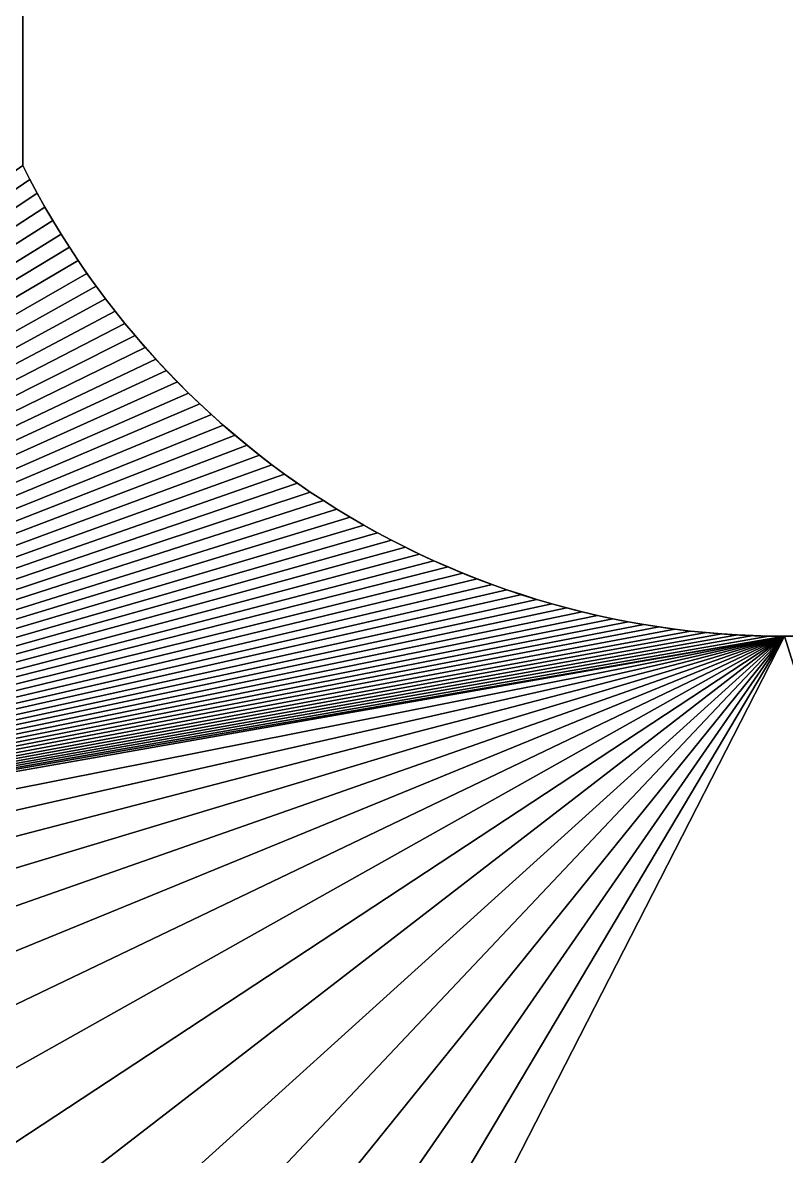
# Model space of a CAD drawing. Header units: millimetres. Extents: x 2854 to 3045, y 1707 to 1839.
# Drawn here: x 2936.753 to 2938.757, y 1816.622 to 1819.599 of the extents above; entities that cross this region are included whole.
import ezdxf

# ---------------------------------------------------------------- set-up
doc = ezdxf.new("R2010")
doc.units = ezdxf.units.MM

# ---------------------------------------------------------------- blocks, each defined once
blk = doc.blocks.new('Mastil_3_AUX')
for p, q in [((2.2361, 19.5), (2.2361, 19.5, 10)), ((2.2357, 19.4587), (2.2357, 19.4587, 10)), ((2.2345, 19.4175), (2.2345, 19.4175, 10)), ((2.2326, 19.3763), (2.2326, 19.3763, 10)), ((2.23, 19.3351), (2.23, 19.3351, 10)), ((2.2266, 19.294), (2.2266, 19.294, 10)), ((2.2224, 19.2529), (2.2224, 19.2529, 10)), ((2.2174, 19.212), (2.2174, 19.212, 10)), ((2.2117, 19.1711), (2.2117, 19.1711, 10)), ((2.2053, 19.1304), (2.2053, 19.1304, 10)), ((2.1981, 19.0897), (2.1981, 19.0897, 10)), ((2.1902, 19.0492), (2.1902, 19.0492, 10)), ((2.1815, 19.0089), (2.1815, 19.0089, 10)), ((2.172, 18.9687), (2.172, 18.9687, 10)), ((2.1619, 18.9287), (2.1619, 18.9287, 10)), ((2.151, 18.889), (2.151, 18.889, 10)), ((2.1393, 18.8494), (2.1393, 18.8494, 10)), ((2.1269, 18.81), (2.1269, 18.81, 10)), ((2.1139, 18.7709), (2.1139, 18.7709, 10)), ((2.1, 18.732), (2.1, 18.732, 10)), ((2.0855, 18.6934), (2.0855, 18.6934, 10)), ((2.0703, 18.655), (2.0703, 18.655, 10)), ((2.0543, 18.617), (2.0543, 18.617, 10)), ((2.0377, 18.5792), (2.0377, 18.5792, 10)), ((2.0204, 18.5418), (2.0204, 18.5418, 10)), ((2.0023, 18.5047), (2.0023, 18.5047, 10)), ((1.9836, 18.4679), (1.9836, 18.4679, 10)), ((1.9642, 18.4315), (1.9642, 18.4315, 10)), ((1.9442, 18.3954), (1.9442, 18.3954, 10)), ((1.9235, 18.3597), (1.9235, 18.3597, 10)), ((1.9021, 18.3244), (1.9021, 18.3244, 10)), ((1.8801, 18.2895), (1.8801, 18.2895, 10)), ((1.8574, 18.255), (1.8574, 18.255, 10)), ((1.8342, 18.221), (1.8342, 18.221, 10)), ((1.8102, 18.1874), (1.8102, 18.1874, 10)), ((1.7857, 18.1542), (1.7857, 18.1542, 10)), ((1.7606, 18.1215), (1.7606, 18.1215, 10)), ((1.7348, 18.0892), (1.7348, 18.0892, 10)), ((1.7085, 18.0574), (1.7085, 18.0574, 10)), ((1.6816, 18.0262), (1.6816, 18.0262, 10)), ((1.6541, 17.9954), (1.6541, 17.9954, 10)), ((1.6261, 17.9651), (1.6261, 17.9651, 10)), ((1.5975, 17.9354), (1.5975, 17.9354, 10)), ((1.5683, 17.9062), (1.5683, 17.9062, 10)), ((1.5387, 17.8775), (1.5387, 17.8775, 10)), ((1.5085, 17.8494), (1.5085, 17.8494, 10)), ((1.4778, 17.8218), (1.4778, 17.8218, 10)), ((1.4465, 17.7949), (1.4465, 17.7949, 10)), ((1.3826, 17.7426), (1.3826, 17.7426, 10)), ((1.4148, 17.7685), (1.4148, 17.7685, 10)), ((1.35, 17.7174), (1.35, 17.7174, 10)), ((1.3169, 17.6928), (1.3169, 17.6928, 10)), ((1.2833, 17.6688), (1.2833, 17.6688, 10)), ((1.2149, 17.6227), (1.2149, 17.6227, 10)), ((1.2493, 17.6455), (1.2493, 17.6455, 10)), ((1.18, 17.6006), (1.18, 17.6006, 10)), ((1.1448, 17.5792), (1.1448, 17.5792, 10)), ((1.0731, 17.5383), (1.0731, 17.5383, 10)), ((1.1091, 17.5584), (1.1091, 17.5584, 10)), ((1.0367, 17.5188), (1.0367, 17.5188, 10))]:
    blk.add_line(p, q)
at = {"color": 250, "true_color": 0x1e1e1e}
for p, q in [((-3, 17.5), (1, 17.5)), ((-3, 17.5, 10), (1, 17.5, 10)), ((1, 17.5), (1, 17.5, 10))]:
    blk.add_line(p, q, dxfattribs=at)
for centre, radius, start, end in [((0, 19.5), 2.2361, 296.5651, 63.4349), ((0, 19.5, 10), 2.2361, 296.5651, 63.4349), ((8, 13.5), 5, 93, 168.461), ((8, 13.5, 10), 5, 93, 168.461)]:
    blk.add_arc(centre, radius, start, end, dxfattribs=at)
mesh = blk.add_polyface(dxfattribs=at)
corners = [(15, 23.5), (1, 21.5), (1, 23.5), (1.0367, 21.4812), (1.0731, 21.4617), (1.1091, 21.4416), (1.1448, 21.4208), (1.18, 21.3994), (1.2149, 21.3773), (1.2493, 21.3545), (1.2833, 21.3312), (1.3169, 21.3072), (1.35, 21.2826), (1.3826, 21.2574), (1.4148, 21.2315), (1.4465, 21.2051), (1.4778, 21.1782), (1.5085, 21.1506), (1.5387, 21.1225), (1.5683, 21.0938), (1.5975, 21.0646), (1.6261, 21.0349), (1.6541, 21.0046), (1.6816, 20.9738), (1.7085, 20.9426), (1.7348, 20.9108), (1.7606, 20.8785), (1.7857, 20.8458), (1.8102, 20.8126), (1.8342, 20.779), (1.8574, 20.745), (1.8801, 20.7105), (1.9021, 20.6756), (1.9235, 20.6403), (1.9442, 20.6046), (2.2361, 19.5), (5.5, 17.8301), (5.2768, 17.6934), (5.0611, 17.5451), (4.8534, 17.3857), (4.6543, 17.2157)]
mesh.append_faces([[corners[k] for k in face] for face in [(0, 1, 2)]], dxfattribs={"vtx0": -1, "color": 250})
mesh.append_faces([[corners[k] for k in face] for face in [(1, 0, 3), (3, 0, 4), (4, 0, 5), (5, 0, 6), (6, 0, 7), (7, 0, 8), (8, 0, 9), (9, 0, 10), (10, 0, 11), (11, 0, 12), (12, 0, 13), (13, 0, 14), (14, 0, 15), (15, 0, 16), (16, 0, 17), (17, 0, 18), (18, 0, 19), (19, 0, 20), (20, 0, 21), (21, 0, 22), (22, 0, 23), (23, 0, 24), (24, 0, 25), (25, 0, 26), (26, 0, 27), (27, 0, 28), (28, 0, 29), (29, 0, 30), (30, 0, 31), (31, 0, 32), (32, 0, 33), (33, 0, 34)]], dxfattribs={"vtx0": -1, "vtx1": -1, "color": 250})
mesh.append_faces([[corners[k] for k in face] for face in [(35, 36, 37), (35, 37, 38), (35, 38, 39), (35, 39, 40)]], dxfattribs={"vtx0": -1, "vtx2": -1, "color": 250})
mesh = blk.add_polyface(dxfattribs=at)
corners = [(1, 21.5, 10), (15, 23.5, 10), (1, 23.5, 10), (1.0367, 21.4812, 10), (1.0731, 21.4617, 10), (1.1091, 21.4416, 10), (1.1448, 21.4208, 10), (1.18, 21.3994, 10), (1.2149, 21.3773, 10), (1.2493, 21.3545, 10), (1.2833, 21.3312, 10), (1.3169, 21.3072, 10), (1.35, 21.2826, 10), (1.3826, 21.2574, 10), (1.4148, 21.2315, 10), (1.4465, 21.2051, 10), (1.4778, 21.1782, 10), (1.5085, 21.1506, 10), (1.5387, 21.1225, 10), (1.5683, 21.0938, 10), (1.5975, 21.0646, 10), (1.6261, 21.0349, 10), (1.6541, 21.0046, 10), (1.6816, 20.9738, 10), (1.7085, 20.9426, 10), (1.7348, 20.9108, 10), (1.7606, 20.8785, 10), (1.7857, 20.8458, 10), (1.8102, 20.8126, 10), (1.8342, 20.779, 10), (1.8574, 20.745, 10), (1.8801, 20.7105, 10), (1.9021, 20.6756, 10), (1.9235, 20.6403, 10), (1.9442, 20.6046, 10), (5.5, 17.8301, 10), (2.2361, 19.5, 10), (5.2768, 17.6934, 10), (5.0611, 17.5451, 10), (4.8534, 17.3857, 10), (4.6543, 17.2157, 10)]
mesh.append_faces([[corners[k] for k in face] for face in [(0, 1, 2)]], dxfattribs={"vtx0": -1, "color": 250})
mesh.append_faces([[corners[k] for k in face] for face in [(35, 36, 37), (37, 36, 38), (38, 36, 39), (39, 36, 40)]], dxfattribs={"vtx0": -1, "vtx1": -1, "color": 250})
mesh.append_faces([[corners[k] for k in face] for face in [(1, 0, 3), (1, 3, 4), (1, 4, 5), (1, 5, 6), (1, 6, 7), (1, 7, 8), (1, 8, 9), (1, 9, 10), (1, 10, 11), (1, 11, 12), (1, 12, 13), (1, 13, 14), (1, 14, 15), (1, 15, 16), (1, 16, 17), (1, 17, 18), (1, 18, 19), (1, 19, 20), (1, 20, 21), (1, 21, 22), (1, 22, 23), (1, 23, 24), (1, 24, 25), (1, 25, 26), (1, 26, 27), (1, 27, 28), (1, 28, 29), (1, 29, 30), (1, 30, 31), (1, 31, 32), (1, 32, 33), (1, 33, 34)]], dxfattribs={"vtx0": -1, "vtx2": -1, "color": 250})
mesh = blk.add_polyface(dxfattribs=at)
corners = [(1.9442, 20.6046), (15, 23.5), (1.9642, 20.5685), (1.9836, 20.5321), (2.0023, 20.4953), (2.0204, 20.4582), (2.0377, 20.4208), (2.0543, 20.383), (2.0703, 20.345), (2.0855, 20.3066), (2.1, 20.268), (2.1139, 20.2291), (2.1269, 20.19), (2.1393, 20.1506), (2.151, 20.111), (2.1619, 20.0713), (2.172, 20.0313), (2.1815, 19.9911), (2.1902, 19.9508), (2.1981, 19.9103), (2.2053, 19.8696), (2.2117, 19.8289), (2.2174, 19.788), (2.2224, 19.7471), (2.2266, 19.706), (2.23, 19.6649), (2.2326, 19.6237), (2.2345, 19.5825), (2.2357, 19.5413), (2.2361, 19.5), (5.5, 17.8301), (5.73, 17.955), (5.9663, 18.0677), (6.2082, 18.1679), (6.4549, 18.2553), (6.7059, 18.3296), (6.9604, 18.3907), (7.2178, 18.4384), (7.4774, 18.4726), (7.7383, 18.4931)]
mesh.append_faces([[corners[k] for k in face] for face in [(0, 1, 2), (2, 1, 3), (3, 1, 4), (4, 1, 5), (5, 1, 6), (6, 1, 7), (7, 1, 8), (8, 1, 9), (9, 1, 10), (10, 1, 11), (11, 1, 12), (12, 1, 13), (13, 1, 14), (14, 1, 15), (15, 1, 16), (16, 1, 17), (17, 1, 18), (18, 1, 19), (19, 1, 20), (20, 1, 21), (21, 1, 22), (22, 1, 23), (23, 1, 24), (24, 1, 25), (25, 1, 26), (26, 1, 27), (27, 1, 28), (28, 1, 29), (30, 1, 31), (31, 1, 32), (32, 1, 33), (33, 1, 34), (34, 1, 35), (35, 1, 36), (36, 1, 37), (37, 1, 38), (38, 1, 39)]], dxfattribs={"vtx0": -1, "vtx1": -1, "color": 250})
mesh.append_faces([[corners[k] for k in face] for face in [(29, 1, 30)]], dxfattribs={"vtx0": -1, "vtx1": -1, "vtx2": -1, "color": 250})
mesh = blk.add_polyface(dxfattribs=at)
corners = [(15, 23.5, 10), (1.9442, 20.6046, 10), (1.9642, 20.5685, 10), (1.9836, 20.5321, 10), (2.0023, 20.4953, 10), (2.0204, 20.4582, 10), (2.0377, 20.4208, 10), (2.0543, 20.383, 10), (2.0703, 20.345, 10), (2.0855, 20.3066, 10), (2.1, 20.268, 10), (2.1139, 20.2291, 10), (2.1269, 20.19, 10), (2.1393, 20.1506, 10), (2.151, 20.111, 10), (2.1619, 20.0713, 10), (2.172, 20.0313, 10), (2.1815, 19.9911, 10), (2.1902, 19.9508, 10), (2.1981, 19.9103, 10), (2.2053, 19.8696, 10), (2.2117, 19.8289, 10), (2.2174, 19.788, 10), (2.2224, 19.7471, 10), (2.2266, 19.706, 10), (2.23, 19.6649, 10), (2.2326, 19.6237, 10), (2.2345, 19.5825, 10), (2.2357, 19.5413, 10), (2.2361, 19.5, 10), (5.5, 17.8301, 10), (5.73, 17.955, 10), (5.9663, 18.0677, 10), (6.2082, 18.1679, 10), (6.4549, 18.2553, 10), (6.7059, 18.3296, 10), (6.9604, 18.3907, 10), (7.2178, 18.4384, 10), (7.4774, 18.4726, 10), (7.7383, 18.4931, 10)]
mesh.append_faces([[corners[k] for k in face] for face in [(0, 29, 30)]], dxfattribs={"vtx0": -1, "vtx1": -1, "vtx2": -1, "color": 250})
mesh.append_faces([[corners[k] for k in face] for face in [(0, 1, 2), (0, 2, 3), (0, 3, 4), (0, 4, 5), (0, 5, 6), (0, 6, 7), (0, 7, 8), (0, 8, 9), (0, 9, 10), (0, 10, 11), (0, 11, 12), (0, 12, 13), (0, 13, 14), (0, 14, 15), (0, 15, 16), (0, 16, 17), (0, 17, 18), (0, 18, 19), (0, 19, 20), (0, 20, 21), (0, 21, 22), (0, 22, 23), (0, 23, 24), (0, 24, 25), (0, 25, 26), (0, 26, 27), (0, 27, 28), (0, 28, 29), (0, 30, 31), (0, 31, 32), (0, 32, 33), (0, 33, 34), (0, 34, 35), (0, 35, 36), (0, 36, 37), (0, 37, 38), (0, 38, 39)]], dxfattribs={"vtx0": -1, "vtx2": -1, "color": 250})
mesh = blk.add_polyface(dxfattribs=at)
corners = [(2.2361, 19.5, 10), (2.2357, 19.5413), (2.2361, 19.5), (2.2357, 19.5413, 10)]
mesh.append_faces([[corners[k] for k in face] for face in [(0, 1, 2), (1, 0, 3)]], dxfattribs={"vtx0": -1, "color": 250})
mesh = blk.add_polyface(dxfattribs=at)
corners = [(3.1019, 14.5), (2.0023, 18.5047), (2.0204, 18.5418), (2.0377, 18.5792), (2.0543, 18.617), (2.0703, 18.655), (2.0855, 18.6934), (2.1, 18.732), (2.1139, 18.7709), (2.1269, 18.81), (2.1393, 18.8494), (2.151, 18.889), (2.1619, 18.9287), (2.172, 18.9687), (2.1815, 19.0089), (2.1902, 19.0492), (2.1981, 19.0897), (2.2053, 19.1304), (2.2117, 19.1711), (2.2174, 19.212), (2.2224, 19.2529), (2.2266, 19.294), (2.23, 19.3351), (2.2326, 19.3763), (2.2345, 19.4175), (2.2357, 19.4587), (2.2361, 19.5), (4.6543, 17.2157), (4.4645, 17.0355), (4.2843, 16.8457), (4.1143, 16.6466), (3.9549, 16.4389), (3.8066, 16.2232), (3.6699, 16), (3.545, 15.77), (3.4323, 15.5337), (3.3321, 15.2918), (3.2447, 15.0451), (3.1704, 14.7941), (3.1093, 14.5396)]
mesh.append_faces([[corners[k] for k in face] for face in [(0, 1, 2), (0, 2, 3), (0, 3, 4), (0, 4, 5), (0, 5, 6), (0, 6, 7), (0, 7, 8), (0, 8, 9), (0, 9, 10), (0, 10, 11), (0, 11, 12), (0, 12, 13), (0, 13, 14), (0, 14, 15), (0, 15, 16), (0, 16, 17), (0, 17, 18), (0, 18, 19), (0, 19, 20), (0, 20, 21), (0, 21, 22), (0, 22, 23), (0, 23, 24), (0, 24, 25), (0, 25, 26), (26, 27, 28), (26, 28, 29), (26, 29, 30), (26, 30, 31), (26, 31, 32), (26, 32, 33), (26, 33, 34), (26, 34, 35), (26, 35, 36), (26, 36, 37), (26, 37, 38), (26, 38, 39), (26, 39, 0)]], dxfattribs={"vtx0": -1, "vtx2": -1, "color": 250})
mesh = blk.add_polyface(dxfattribs=at)
corners = [(2.0023, 18.5047, 10), (3.1019, 14.5, 10), (2.0204, 18.5418, 10), (2.0377, 18.5792, 10), (2.0543, 18.617, 10), (2.0703, 18.655, 10), (2.0855, 18.6934, 10), (2.1, 18.732, 10), (2.1139, 18.7709, 10), (2.1269, 18.81, 10), (2.1393, 18.8494, 10), (2.151, 18.889, 10), (2.1619, 18.9287, 10), (2.172, 18.9687, 10), (2.1815, 19.0089, 10), (2.1902, 19.0492, 10), (2.1981, 19.0897, 10), (2.2053, 19.1304, 10), (2.2117, 19.1711, 10), (2.2174, 19.212, 10), (2.2224, 19.2529, 10), (2.2266, 19.294, 10), (2.23, 19.3351, 10), (2.2326, 19.3763, 10), (2.2345, 19.4175, 10), (2.2357, 19.4587, 10), (2.2361, 19.5, 10), (4.6543, 17.2157, 10), (4.4645, 17.0355, 10), (4.2843, 16.8457, 10), (4.1143, 16.6466, 10), (3.9549, 16.4389, 10), (3.8066, 16.2232, 10), (3.6699, 16, 10), (3.545, 15.77, 10), (3.4323, 15.5337, 10), (3.3321, 15.2918, 10), (3.2447, 15.0451, 10), (3.1704, 14.7941, 10), (3.1093, 14.5396, 10)]
mesh.append_faces([[corners[k] for k in face] for face in [(0, 1, 2), (2, 1, 3), (3, 1, 4), (4, 1, 5), (5, 1, 6), (6, 1, 7), (7, 1, 8), (8, 1, 9), (9, 1, 10), (10, 1, 11), (11, 1, 12), (12, 1, 13), (13, 1, 14), (14, 1, 15), (15, 1, 16), (16, 1, 17), (17, 1, 18), (18, 1, 19), (19, 1, 20), (20, 1, 21), (21, 1, 22), (22, 1, 23), (23, 1, 24), (24, 1, 25), (25, 1, 26), (27, 26, 28), (28, 26, 29), (29, 26, 30), (30, 26, 31), (31, 26, 32), (32, 26, 33), (33, 26, 34), (34, 26, 35), (35, 26, 36), (36, 26, 37), (37, 26, 38), (38, 26, 39), (39, 26, 1)]], dxfattribs={"vtx0": -1, "vtx1": -1, "color": 250})
mesh = blk.add_polyface(dxfattribs=at)
corners = [(2.2357, 19.4587, 10), (2.2361, 19.5), (2.2357, 19.4587), (2.2361, 19.5, 10)]
mesh.append_faces([[corners[k] for k in face] for face in [(0, 1, 2), (1, 0, 3)]], dxfattribs={"vtx0": -1, "color": 250})
mesh = blk.add_polyface(dxfattribs=at)
corners = [(2.2345, 19.4175, 10), (2.2357, 19.4587), (2.2345, 19.4175), (2.2357, 19.4587, 10)]
mesh.append_faces([[corners[k] for k in face] for face in [(0, 1, 2), (1, 0, 3)]], dxfattribs={"vtx0": -1, "color": 250})
mesh = blk.add_polyface(dxfattribs=at)
corners = [(2.2326, 19.3763, 10), (2.2345, 19.4175), (2.2326, 19.3763), (2.2345, 19.4175, 10)]
mesh.append_faces([[corners[k] for k in face] for face in [(0, 1, 2), (1, 0, 3)]], dxfattribs={"vtx0": -1, "color": 250})
mesh = blk.add_polyface(dxfattribs=at)
corners = [(2.23, 19.3351, 10), (2.2326, 19.3763), (2.23, 19.3351), (2.2326, 19.3763, 10)]
mesh.append_faces([[corners[k] for k in face] for face in [(0, 1, 2), (1, 0, 3)]], dxfattribs={"vtx0": -1, "color": 250})
mesh = blk.add_polyface(dxfattribs=at)
corners = [(2.2266, 19.294, 10), (2.23, 19.3351), (2.2266, 19.294), (2.23, 19.3351, 10)]
mesh.append_faces([[corners[k] for k in face] for face in [(0, 1, 2), (1, 0, 3)]], dxfattribs={"vtx0": -1, "color": 250})
mesh = blk.add_polyface(dxfattribs=at)
corners = [(2.2224, 19.2529, 10), (2.2266, 19.294), (2.2224, 19.2529), (2.2266, 19.294, 10)]
mesh.append_faces([[corners[k] for k in face] for face in [(0, 1, 2), (1, 0, 3)]], dxfattribs={"vtx0": -1, "color": 250})
mesh = blk.add_polyface(dxfattribs=at)
corners = [(2.2174, 19.212, 10), (2.2224, 19.2529), (2.2174, 19.212), (2.2224, 19.2529, 10)]
mesh.append_faces([[corners[k] for k in face] for face in [(0, 1, 2), (1, 0, 3)]], dxfattribs={"vtx0": -1, "color": 250})
mesh = blk.add_polyface(dxfattribs=at)
corners = [(2.2117, 19.1711, 10), (2.2174, 19.212), (2.2117, 19.1711), (2.2174, 19.212, 10)]
mesh.append_faces([[corners[k] for k in face] for face in [(0, 1, 2), (1, 0, 3)]], dxfattribs={"vtx0": -1, "color": 250})
mesh = blk.add_polyface(dxfattribs=at)
corners = [(2.2053, 19.1304, 10), (2.2117, 19.1711), (2.2053, 19.1304), (2.2117, 19.1711, 10)]
mesh.append_faces([[corners[k] for k in face] for face in [(0, 1, 2), (1, 0, 3)]], dxfattribs={"vtx0": -1, "color": 250})
mesh = blk.add_polyface(dxfattribs=at)
corners = [(2.1981, 19.0897, 10), (2.2053, 19.1304), (2.1981, 19.0897), (2.2053, 19.1304, 10)]
mesh.append_faces([[corners[k] for k in face] for face in [(0, 1, 2), (1, 0, 3)]], dxfattribs={"vtx0": -1, "color": 250})
mesh = blk.add_polyface(dxfattribs=at)
corners = [(2.1902, 19.0492, 10), (2.1981, 19.0897), (2.1902, 19.0492), (2.1981, 19.0897, 10)]
mesh.append_faces([[corners[k] for k in face] for face in [(0, 1, 2), (1, 0, 3)]], dxfattribs={"vtx0": -1, "color": 250})
mesh = blk.add_polyface(dxfattribs=at)
corners = [(2.1815, 19.0089, 10), (2.1902, 19.0492), (2.1815, 19.0089), (2.1902, 19.0492, 10)]
mesh.append_faces([[corners[k] for k in face] for face in [(0, 1, 2), (1, 0, 3)]], dxfattribs={"vtx0": -1, "color": 250})
mesh = blk.add_polyface(dxfattribs=at)
corners = [(2.172, 18.9687, 10), (2.1815, 19.0089), (2.172, 18.9687), (2.1815, 19.0089, 10)]
mesh.append_faces([[corners[k] for k in face] for face in [(0, 1, 2), (1, 0, 3)]], dxfattribs={"vtx0": -1, "color": 250})
mesh = blk.add_polyface(dxfattribs=at)
corners = [(2.1619, 18.9287, 10), (2.172, 18.9687), (2.1619, 18.9287), (2.172, 18.9687, 10)]
mesh.append_faces([[corners[k] for k in face] for face in [(0, 1, 2), (1, 0, 3)]], dxfattribs={"vtx0": -1, "color": 250})
mesh = blk.add_polyface(dxfattribs=at)
corners = [(2.151, 18.889, 10), (2.1619, 18.9287), (2.151, 18.889), (2.1619, 18.9287, 10)]
mesh.append_faces([[corners[k] for k in face] for face in [(0, 1, 2), (1, 0, 3)]], dxfattribs={"vtx0": -1, "color": 250})
mesh = blk.add_polyface(dxfattribs=at)
corners = [(2.1393, 18.8494, 10), (2.151, 18.889), (2.1393, 18.8494), (2.151, 18.889, 10)]
mesh.append_faces([[corners[k] for k in face] for face in [(0, 1, 2), (1, 0, 3)]], dxfattribs={"vtx0": -1, "color": 250})
mesh = blk.add_polyface(dxfattribs=at)
corners = [(2.1393, 18.8494, 10), (2.1269, 18.81), (2.1269, 18.81, 10), (2.1393, 18.8494)]
mesh.append_faces([[corners[k] for k in face] for face in [(0, 1, 2), (1, 0, 3)]], dxfattribs={"vtx0": -1, "color": 250})
mesh = blk.add_polyface(dxfattribs=at)
corners = [(2.1139, 18.7709, 10), (2.1269, 18.81), (2.1139, 18.7709), (2.1269, 18.81, 10)]
mesh.append_faces([[corners[k] for k in face] for face in [(0, 1, 2), (1, 0, 3)]], dxfattribs={"vtx0": -1, "color": 250})
mesh = blk.add_polyface(dxfattribs=at)
corners = [(2.1, 18.732, 10), (2.1139, 18.7709), (2.1, 18.732), (2.1139, 18.7709, 10)]
mesh.append_faces([[corners[k] for k in face] for face in [(0, 1, 2), (1, 0, 3)]], dxfattribs={"vtx0": -1, "color": 250})
mesh = blk.add_polyface(dxfattribs=at)
corners = [(2.1, 18.732, 10), (2.0855, 18.6934), (2.0855, 18.6934, 10), (2.1, 18.732)]
mesh.append_faces([[corners[k] for k in face] for face in [(0, 1, 2), (1, 0, 3)]], dxfattribs={"vtx0": -1, "color": 250})
mesh = blk.add_polyface(dxfattribs=at)
corners = [(2.0855, 18.6934, 10), (2.0703, 18.655), (2.0703, 18.655, 10), (2.0855, 18.6934)]
mesh.append_faces([[corners[k] for k in face] for face in [(0, 1, 2), (1, 0, 3)]], dxfattribs={"vtx0": -1, "color": 250})
mesh = blk.add_polyface(dxfattribs=at)
corners = [(2.0703, 18.655, 10), (2.0543, 18.617), (2.0543, 18.617, 10), (2.0703, 18.655)]
mesh.append_faces([[corners[k] for k in face] for face in [(0, 1, 2), (1, 0, 3)]], dxfattribs={"vtx0": -1, "color": 250})
mesh = blk.add_polyface(dxfattribs=at)
corners = [(2.0543, 18.617, 10), (2.0377, 18.5792), (2.0377, 18.5792, 10), (2.0543, 18.617)]
mesh.append_faces([[corners[k] for k in face] for face in [(0, 1, 2), (1, 0, 3)]], dxfattribs={"vtx0": -1, "color": 250})
mesh = blk.add_polyface(dxfattribs=at)
corners = [(2.0377, 18.5792, 10), (2.0204, 18.5418), (2.0204, 18.5418, 10), (2.0377, 18.5792)]
mesh.append_faces([[corners[k] for k in face] for face in [(0, 1, 2), (1, 0, 3)]], dxfattribs={"vtx0": -1, "color": 250})
mesh = blk.add_polyface(dxfattribs=at)
corners = [(2.0204, 18.5418, 10), (2.0023, 18.5047), (2.0023, 18.5047, 10), (2.0204, 18.5418)]
mesh.append_faces([[corners[k] for k in face] for face in [(0, 1, 2), (1, 0, 3)]], dxfattribs={"vtx0": -1, "color": 250})
mesh = blk.add_polyface(dxfattribs=at)
corners = [(-3, 17.5), (3.1019, 14.5), (-3, 14.5), (1, 17.5), (1.0367, 17.5188), (1.0731, 17.5383), (1.1091, 17.5584), (1.1448, 17.5792), (1.18, 17.6006), (1.2149, 17.6227), (1.2493, 17.6455), (1.2833, 17.6688), (1.3169, 17.6928), (1.35, 17.7174), (1.3826, 17.7426), (1.4148, 17.7685), (1.4465, 17.7949), (1.4778, 17.8218), (1.5085, 17.8494), (1.5387, 17.8775), (1.5683, 17.9062), (1.5975, 17.9354), (1.6261, 17.9651), (1.6541, 17.9954), (1.6816, 18.0262), (1.7085, 18.0574), (1.7348, 18.0892), (1.7606, 18.1215), (1.7857, 18.1542), (1.8102, 18.1874), (1.8342, 18.221), (1.8574, 18.255), (1.8801, 18.2895), (1.9021, 18.3244), (1.9235, 18.3597), (1.9442, 18.3954), (1.9642, 18.4315), (1.9836, 18.4679), (2.0023, 18.5047)]
mesh.append_faces([[corners[k] for k in face] for face in [(0, 1, 2)]], dxfattribs={"vtx0": -1, "color": 250})
mesh.append_faces([[corners[k] for k in face] for face in [(1, 0, 3), (1, 3, 4), (1, 4, 5), (1, 5, 6), (1, 6, 7), (1, 7, 8), (1, 8, 9), (1, 9, 10), (1, 10, 11), (1, 11, 12), (1, 12, 13), (1, 13, 14), (1, 14, 15), (1, 15, 16), (1, 16, 17), (1, 17, 18), (1, 18, 19), (1, 19, 20), (1, 20, 21), (1, 21, 22), (1, 22, 23), (1, 23, 24), (1, 24, 25), (1, 25, 26), (1, 26, 27), (1, 27, 28), (1, 28, 29), (1, 29, 30), (1, 30, 31), (1, 31, 32), (1, 32, 33), (1, 33, 34), (1, 34, 35), (1, 35, 36), (1, 36, 37), (1, 37, 38)]], dxfattribs={"vtx0": -1, "vtx2": -1, "color": 250})
mesh = blk.add_polyface(dxfattribs=at)
corners = [(3.1019, 14.5, 10), (-3, 17.5, 10), (-3, 14.5, 10), (1, 17.5, 10), (1.0367, 17.5188, 10), (1.0731, 17.5383, 10), (1.1091, 17.5584, 10), (1.1448, 17.5792, 10), (1.18, 17.6006, 10), (1.2149, 17.6227, 10), (1.2493, 17.6455, 10), (1.2833, 17.6688, 10), (1.3169, 17.6928, 10), (1.35, 17.7174, 10), (1.3826, 17.7426, 10), (1.4148, 17.7685, 10), (1.4465, 17.7949, 10), (1.4778, 17.8218, 10), (1.5085, 17.8494, 10), (1.5387, 17.8775, 10), (1.5683, 17.9062, 10), (1.5975, 17.9354, 10), (1.6261, 17.9651, 10), (1.6541, 17.9954, 10), (1.6816, 18.0262, 10), (1.7085, 18.0574, 10), (1.7348, 18.0892, 10), (1.7606, 18.1215, 10), (1.7857, 18.1542, 10), (1.8102, 18.1874, 10), (1.8342, 18.221, 10), (1.8574, 18.255, 10), (1.8801, 18.2895, 10), (1.9021, 18.3244, 10), (1.9235, 18.3597, 10), (1.9442, 18.3954, 10), (1.9642, 18.4315, 10), (1.9836, 18.4679, 10), (2.0023, 18.5047, 10)]
mesh.append_faces([[corners[k] for k in face] for face in [(0, 1, 2)]], dxfattribs={"vtx0": -1, "color": 250})
mesh.append_faces([[corners[k] for k in face] for face in [(1, 0, 3), (3, 0, 4), (4, 0, 5), (5, 0, 6), (6, 0, 7), (7, 0, 8), (8, 0, 9), (9, 0, 10), (10, 0, 11), (11, 0, 12), (12, 0, 13), (13, 0, 14), (14, 0, 15), (15, 0, 16), (16, 0, 17), (17, 0, 18), (18, 0, 19), (19, 0, 20), (20, 0, 21), (21, 0, 22), (22, 0, 23), (23, 0, 24), (24, 0, 25), (25, 0, 26), (26, 0, 27), (27, 0, 28), (28, 0, 29), (29, 0, 30), (30, 0, 31), (31, 0, 32), (32, 0, 33), (33, 0, 34), (34, 0, 35), (35, 0, 36), (36, 0, 37), (37, 0, 38)]], dxfattribs={"vtx0": -1, "vtx1": -1, "color": 250})
mesh = blk.add_polyface(dxfattribs=at)
corners = [(1.9836, 18.4679, 10), (2.0023, 18.5047), (1.9836, 18.4679), (2.0023, 18.5047, 10)]
mesh.append_faces([[corners[k] for k in face] for face in [(0, 1, 2), (1, 0, 3)]], dxfattribs={"vtx0": -1, "color": 250})
mesh = blk.add_polyface(dxfattribs=at)
corners = [(1.9642, 18.4315, 10), (1.9836, 18.4679), (1.9642, 18.4315), (1.9836, 18.4679, 10)]
mesh.append_faces([[corners[k] for k in face] for face in [(0, 1, 2), (1, 0, 3)]], dxfattribs={"vtx0": -1, "color": 250})
mesh = blk.add_polyface(dxfattribs=at)
corners = [(1.9442, 18.3954, 10), (1.9642, 18.4315), (1.9442, 18.3954), (1.9642, 18.4315, 10)]
mesh.append_faces([[corners[k] for k in face] for face in [(0, 1, 2), (1, 0, 3)]], dxfattribs={"vtx0": -1, "color": 250})
mesh = blk.add_polyface(dxfattribs=at)
corners = [(1.9235, 18.3597, 10), (1.9442, 18.3954), (1.9235, 18.3597), (1.9442, 18.3954, 10)]
mesh.append_faces([[corners[k] for k in face] for face in [(0, 1, 2), (1, 0, 3)]], dxfattribs={"vtx0": -1, "color": 250})
mesh = blk.add_polyface(dxfattribs=at)
corners = [(1.9021, 18.3244, 10), (1.9235, 18.3597), (1.9021, 18.3244), (1.9235, 18.3597, 10)]
mesh.append_faces([[corners[k] for k in face] for face in [(0, 1, 2), (1, 0, 3)]], dxfattribs={"vtx0": -1, "color": 250})
mesh = blk.add_polyface(dxfattribs=at)
corners = [(1.8801, 18.2895, 10), (1.9021, 18.3244), (1.8801, 18.2895), (1.9021, 18.3244, 10)]
mesh.append_faces([[corners[k] for k in face] for face in [(0, 1, 2), (1, 0, 3)]], dxfattribs={"vtx0": -1, "color": 250})
mesh = blk.add_polyface(dxfattribs=at)
corners = [(1.8574, 18.255, 10), (1.8801, 18.2895), (1.8574, 18.255), (1.8801, 18.2895, 10)]
mesh.append_faces([[corners[k] for k in face] for face in [(0, 1, 2), (1, 0, 3)]], dxfattribs={"vtx0": -1, "color": 250})
mesh = blk.add_polyface(dxfattribs=at)
corners = [(1.8342, 18.221, 10), (1.8574, 18.255), (1.8342, 18.221), (1.8574, 18.255, 10)]
mesh.append_faces([[corners[k] for k in face] for face in [(0, 1, 2), (1, 0, 3)]], dxfattribs={"vtx0": -1, "color": 250})
mesh = blk.add_polyface(dxfattribs=at)
corners = [(1.8102, 18.1874, 10), (1.8342, 18.221), (1.8102, 18.1874), (1.8342, 18.221, 10)]
mesh.append_faces([[corners[k] for k in face] for face in [(0, 1, 2), (1, 0, 3)]], dxfattribs={"vtx0": -1, "color": 250})
mesh = blk.add_polyface(dxfattribs=at)
corners = [(1.7857, 18.1542, 10), (1.8102, 18.1874), (1.7857, 18.1542), (1.8102, 18.1874, 10)]
mesh.append_faces([[corners[k] for k in face] for face in [(0, 1, 2), (1, 0, 3)]], dxfattribs={"vtx0": -1, "color": 250})
mesh = blk.add_polyface(dxfattribs=at)
corners = [(1.7606, 18.1215, 10), (1.7857, 18.1542), (1.7606, 18.1215), (1.7857, 18.1542, 10)]
mesh.append_faces([[corners[k] for k in face] for face in [(0, 1, 2), (1, 0, 3)]], dxfattribs={"vtx0": -1, "color": 250})
mesh = blk.add_polyface(dxfattribs=at)
corners = [(1.7348, 18.0892, 10), (1.7606, 18.1215), (1.7348, 18.0892), (1.7606, 18.1215, 10)]
mesh.append_faces([[corners[k] for k in face] for face in [(0, 1, 2), (1, 0, 3)]], dxfattribs={"vtx0": -1, "color": 250})
mesh = blk.add_polyface(dxfattribs=at)
corners = [(1.7085, 18.0574, 10), (1.7348, 18.0892), (1.7085, 18.0574), (1.7348, 18.0892, 10)]
mesh.append_faces([[corners[k] for k in face] for face in [(0, 1, 2), (1, 0, 3)]], dxfattribs={"vtx0": -1, "color": 250})
mesh = blk.add_polyface(dxfattribs=at)
corners = [(1.6816, 18.0262, 10), (1.7085, 18.0574), (1.6816, 18.0262), (1.7085, 18.0574, 10)]
mesh.append_faces([[corners[k] for k in face] for face in [(0, 1, 2), (1, 0, 3)]], dxfattribs={"vtx0": -1, "color": 250})
mesh = blk.add_polyface(dxfattribs=at)
corners = [(1.6541, 17.9954, 10), (1.6816, 18.0262), (1.6541, 17.9954), (1.6816, 18.0262, 10)]
mesh.append_faces([[corners[k] for k in face] for face in [(0, 1, 2), (1, 0, 3)]], dxfattribs={"vtx0": -1, "color": 250})
mesh = blk.add_polyface(dxfattribs=at)
corners = [(1.6261, 17.9651, 10), (1.6541, 17.9954), (1.6261, 17.9651), (1.6541, 17.9954, 10)]
mesh.append_faces([[corners[k] for k in face] for face in [(0, 1, 2), (1, 0, 3)]], dxfattribs={"vtx0": -1, "color": 250})
mesh = blk.add_polyface(dxfattribs=at)
corners = [(1.5975, 17.9354, 10), (1.6261, 17.9651), (1.5975, 17.9354), (1.6261, 17.9651, 10)]
mesh.append_faces([[corners[k] for k in face] for face in [(0, 1, 2), (1, 0, 3)]], dxfattribs={"vtx0": -1, "color": 250})
mesh = blk.add_polyface(dxfattribs=at)
corners = [(1.5683, 17.9062, 10), (1.5975, 17.9354), (1.5683, 17.9062), (1.5975, 17.9354, 10)]
mesh.append_faces([[corners[k] for k in face] for face in [(0, 1, 2), (1, 0, 3)]], dxfattribs={"vtx0": -1, "color": 250})
mesh = blk.add_polyface(dxfattribs=at)
corners = [(1.5387, 17.8775, 10), (1.5683, 17.9062), (1.5387, 17.8775), (1.5683, 17.9062, 10)]
mesh.append_faces([[corners[k] for k in face] for face in [(0, 1, 2), (1, 0, 3)]], dxfattribs={"vtx0": -1, "color": 250})
mesh = blk.add_polyface(dxfattribs=at)
corners = [(1.5085, 17.8494), (1.5387, 17.8775, 10), (1.5387, 17.8775), (1.5085, 17.8494, 10)]
mesh.append_faces([[corners[k] for k in face] for face in [(0, 1, 2), (1, 0, 3)]], dxfattribs={"vtx0": -1, "color": 250})
mesh = blk.add_polyface(dxfattribs=at)
corners = [(1.4778, 17.8218, 10), (1.5085, 17.8494), (1.4778, 17.8218), (1.5085, 17.8494, 10)]
mesh.append_faces([[corners[k] for k in face] for face in [(0, 1, 2), (1, 0, 3)]], dxfattribs={"vtx0": -1, "color": 250})
mesh = blk.add_polyface(dxfattribs=at)
corners = [(1.4465, 17.7949), (1.4778, 17.8218, 10), (1.4778, 17.8218), (1.4465, 17.7949, 10)]
mesh.append_faces([[corners[k] for k in face] for face in [(0, 1, 2), (1, 0, 3)]], dxfattribs={"vtx0": -1, "color": 250})
mesh = blk.add_polyface(dxfattribs=at)
corners = [(1.4148, 17.7685, 10), (1.4465, 17.7949), (1.4148, 17.7685), (1.4465, 17.7949, 10)]
mesh.append_faces([[corners[k] for k in face] for face in [(0, 1, 2), (1, 0, 3)]], dxfattribs={"vtx0": -1, "color": 250})
mesh = blk.add_polyface(dxfattribs=at)
corners = [(1.35, 17.7174, 10), (1.3826, 17.7426), (1.35, 17.7174), (1.3826, 17.7426, 10)]
mesh.append_faces([[corners[k] for k in face] for face in [(0, 1, 2), (1, 0, 3)]], dxfattribs={"vtx0": -1, "color": 250})
mesh = blk.add_polyface(dxfattribs=at)
corners = [(1.3826, 17.7426), (1.4148, 17.7685, 10), (1.4148, 17.7685), (1.3826, 17.7426, 10)]
mesh.append_faces([[corners[k] for k in face] for face in [(0, 1, 2), (1, 0, 3)]], dxfattribs={"vtx0": -1, "color": 250})
mesh = blk.add_polyface(dxfattribs=at)
corners = [(1.3169, 17.6928), (1.35, 17.7174, 10), (1.35, 17.7174), (1.3169, 17.6928, 10)]
mesh.append_faces([[corners[k] for k in face] for face in [(0, 1, 2), (1, 0, 3)]], dxfattribs={"vtx0": -1, "color": 250})
mesh = blk.add_polyface(dxfattribs=at)
corners = [(1.2833, 17.6688), (1.3169, 17.6928, 10), (1.3169, 17.6928), (1.2833, 17.6688, 10)]
mesh.append_faces([[corners[k] for k in face] for face in [(0, 1, 2), (1, 0, 3)]], dxfattribs={"vtx0": -1, "color": 250})
mesh = blk.add_polyface(dxfattribs=at)
corners = [(1.2493, 17.6455), (1.2833, 17.6688, 10), (1.2833, 17.6688), (1.2493, 17.6455, 10)]
mesh.append_faces([[corners[k] for k in face] for face in [(0, 1, 2), (1, 0, 3)]], dxfattribs={"vtx0": -1, "color": 250})
mesh = blk.add_polyface(dxfattribs=at)
corners = [(1.18, 17.6006), (1.2149, 17.6227, 10), (1.2149, 17.6227), (1.18, 17.6006, 10)]
mesh.append_faces([[corners[k] for k in face] for face in [(0, 1, 2), (1, 0, 3)]], dxfattribs={"vtx0": -1, "color": 250})
mesh = blk.add_polyface(dxfattribs=at)
corners = [(1.2149, 17.6227, 10), (1.2493, 17.6455), (1.2149, 17.6227), (1.2493, 17.6455, 10)]
mesh.append_faces([[corners[k] for k in face] for face in [(0, 1, 2), (1, 0, 3)]], dxfattribs={"vtx0": -1, "color": 250})
mesh = blk.add_polyface(dxfattribs=at)
corners = [(1.1448, 17.5792, 10), (1.18, 17.6006), (1.1448, 17.5792), (1.18, 17.6006, 10)]
mesh.append_faces([[corners[k] for k in face] for face in [(0, 1, 2), (1, 0, 3)]], dxfattribs={"vtx0": -1, "color": 250})
mesh = blk.add_polyface(dxfattribs=at)
corners = [(1.1091, 17.5584), (1.1448, 17.5792, 10), (1.1448, 17.5792), (1.1091, 17.5584, 10)]
mesh.append_faces([[corners[k] for k in face] for face in [(0, 1, 2), (1, 0, 3)]], dxfattribs={"vtx0": -1, "color": 250})
mesh = blk.add_polyface(dxfattribs=at)
corners = [(1.0367, 17.5188, 10), (1.0731, 17.5383), (1.0367, 17.5188), (1.0731, 17.5383, 10)]
mesh.append_faces([[corners[k] for k in face] for face in [(0, 1, 2), (1, 0, 3)]], dxfattribs={"vtx0": -1, "color": 250})
mesh = blk.add_polyface(dxfattribs=at)
corners = [(1.0731, 17.5383, 10), (1.1091, 17.5584), (1.0731, 17.5383), (1.1091, 17.5584, 10)]
mesh.append_faces([[corners[k] for k in face] for face in [(0, 1, 2), (1, 0, 3)]], dxfattribs={"vtx0": -1, "color": 250})
mesh = blk.add_polyface(dxfattribs=at)
corners = [(1, 17.5, 10), (1.0367, 17.5188), (1, 17.5), (1.0367, 17.5188, 10)]
mesh.append_faces([[corners[k] for k in face] for face in [(0, 1, 2), (1, 0, 3)]], dxfattribs={"vtx0": -1, "color": 250})
mesh = blk.add_polyface(dxfattribs=at)
corners = [(-3, 17.5), (-1.0654, 17.5, 3.7517), (-1, 17.5, 3.75), (-1.1307, 17.5, 3.7568), (-1.1955, 17.5, 3.7654), (-1.2599, 17.5, 3.7773), (-1.3235, 17.5, 3.7926), (-1.3863, 17.5, 3.8112), (-1.448, 17.5, 3.833), (-1.5084, 17.5, 3.8581), (-1.5675, 17.5, 3.8862), (-1.625, 17.5, 3.9175), (-1.6808, 17.5, 3.9517), (-1.7347, 17.5, 3.9887), (-1.7867, 17.5, 4.0286), (-1.8364, 17.5, 4.0711), (-1.8839, 17.5, 4.1161), (-1.9289, 17.5, 4.1636), (-1.9714, 17.5, 4.2133), (-2.0113, 17.5, 4.2653), (-2.0483, 17.5, 4.3192), (-2.0825, 17.5, 4.375), (-2.1138, 17.5, 4.4325), (-2.1419, 17.5, 4.4916), (-2.167, 17.5, 4.552), (-2.1888, 17.5, 4.6137), (-2.2074, 17.5, 4.6765), (-2.2227, 17.5, 4.7401), (-2.2346, 17.5, 4.8045), (-3, 17.5, 10), (-2.2432, 17.5, 4.8693), (-2.2483, 17.5, 4.9346), (-2.25, 17.5, 5), (-2.2483, 17.5, 5.0654), (-2.2432, 17.5, 5.1307), (-2.2346, 17.5, 5.1955), (-2.2227, 17.5, 5.2599), (-2.2074, 17.5, 5.3235), (-2.1888, 17.5, 5.3863), (-2.167, 17.5, 5.448), (-2.1419, 17.5, 5.5084), (-2.1138, 17.5, 5.5675), (-2.0825, 17.5, 5.625), (-2.0483, 17.5, 5.6808), (-2.0113, 17.5, 5.7347), (-1.9714, 17.5, 5.7867), (-1.9289, 17.5, 5.8364), (-1.8839, 17.5, 5.8839), (-1.8364, 17.5, 5.9289), (-1.7867, 17.5, 5.9714), (-1.7347, 17.5, 6.0113), (-1.6808, 17.5, 6.0483), (-1.625, 17.5, 6.0825), (-1.5675, 17.5, 6.1138), (-1.5084, 17.5, 6.1419), (-1.448, 17.5, 6.167), (-1.3863, 17.5, 6.1888), (-1.3235, 17.5, 6.2074), (-1.2599, 17.5, 6.2227), (-1.1955, 17.5, 6.2346), (-1.1307, 17.5, 6.2432), (-1.0654, 17.5, 6.2483), (-1, 17.5, 6.25), (1, 17.5, 10), (1, 17.5), (0.2346, 17.5, 4.8045), (0.2227, 17.5, 4.7401), (0.2074, 17.5, 4.6765), (0.1888, 17.5, 4.6137), (0.167, 17.5, 4.552), (0.1419, 17.5, 4.4916), (0.1138, 17.5, 4.4325), (0.0825, 17.5, 4.375), (0.0483, 17.5, 4.3192), (0.0113, 17.5, 4.2653), (-0.0286, 17.5, 4.2133), (-0.0711, 17.5, 4.1636), (-0.1161, 17.5, 4.1161), (-0.1636, 17.5, 4.0711), (-0.2133, 17.5, 4.0286), (-0.2653, 17.5, 3.9887), (-0.3192, 17.5, 3.9517), (-0.375, 17.5, 3.9175), (-0.4325, 17.5, 3.8862), (-0.4916, 17.5, 3.8581), (-0.552, 17.5, 3.833), (-0.6137, 17.5, 3.8112), (-0.6765, 17.5, 3.7926), (-0.7401, 17.5, 3.7773), (-0.8045, 17.5, 3.7654), (-0.8693, 17.5, 3.7568), (-0.9346, 17.5, 3.7517), (0.2432, 17.5, 4.8693), (0.2483, 17.5, 4.9346), (0.25, 17.5, 5), (0.2483, 17.5, 5.0654), (0.2432, 17.5, 5.1307), (0.2346, 17.5, 5.1955), (0.2227, 17.5, 5.2599), (0.2074, 17.5, 5.3235), (0.1888, 17.5, 5.3863), (0.167, 17.5, 5.448), (0.1419, 17.5, 5.5084), (0.1138, 17.5, 5.5675), (0.0825, 17.5, 5.625), (0.0483, 17.5, 5.6808), (0.0113, 17.5, 5.7347), (-0.0286, 17.5, 5.7867), (-0.0711, 17.5, 5.8364), (-0.1161, 17.5, 5.8839), (-0.1636, 17.5, 5.9289), (-0.2133, 17.5, 5.9714), (-0.2653, 17.5, 6.0113), (-0.3192, 17.5, 6.0483), (-0.375, 17.5, 6.0825), (-0.4325, 17.5, 6.1138), (-0.4916, 17.5, 6.1419), (-0.552, 17.5, 6.167), (-0.6137, 17.5, 6.1888), (-0.6765, 17.5, 6.2074), (-0.7401, 17.5, 6.2227), (-0.8045, 17.5, 6.2346), (-0.8693, 17.5, 6.2432), (-0.9346, 17.5, 6.2483)]
mesh.append_faces([[corners[k] for k in face] for face in [(1, 0, 3), (3, 0, 4), (4, 0, 5), (5, 0, 6), (6, 0, 7), (7, 0, 8), (8, 0, 9), (9, 0, 10), (10, 0, 11), (11, 0, 12), (12, 0, 13), (13, 0, 14), (14, 0, 15), (15, 0, 16), (16, 0, 17), (17, 0, 18), (18, 0, 19), (19, 0, 20), (20, 0, 21), (21, 0, 22), (22, 0, 23), (23, 0, 24), (24, 0, 25), (25, 0, 26), (26, 0, 27), (27, 0, 28), (28, 29, 30), (30, 29, 31), (31, 29, 32), (32, 29, 33), (33, 29, 34), (34, 29, 35), (35, 29, 36), (36, 29, 37), (37, 29, 38), (38, 29, 39), (39, 29, 40), (40, 29, 41), (41, 29, 42), (42, 29, 43), (43, 29, 44), (44, 29, 45), (45, 29, 46), (46, 29, 47), (47, 29, 48), (48, 29, 49), (49, 29, 50), (50, 29, 51), (51, 29, 52), (52, 29, 53), (53, 29, 54), (54, 29, 55), (55, 29, 56), (56, 29, 57), (57, 29, 58), (58, 29, 59), (59, 29, 60), (60, 29, 61), (61, 29, 62), (64, 65, 63), (65, 64, 66), (66, 64, 67), (67, 64, 68), (68, 64, 69), (69, 64, 70), (70, 64, 71), (71, 64, 72), (72, 64, 73), (73, 64, 74), (74, 0, 75), (75, 0, 76), (76, 0, 77), (77, 0, 78), (78, 0, 79), (79, 0, 80), (80, 0, 81), (81, 0, 82), (82, 0, 83), (83, 0, 84), (84, 0, 85), (85, 0, 86), (86, 0, 87), (87, 0, 88), (88, 0, 89), (89, 0, 90), (90, 0, 91), (91, 0, 2)]], dxfattribs={"vtx0": -1, "vtx1": -1, "color": 250})
mesh.append_faces([[corners[k] for k in face] for face in [(0, 1, 2), (28, 0, 29), (62, 29, 63), (74, 64, 0), (63, 65, 92), (63, 92, 93), (63, 93, 94), (63, 94, 95), (63, 95, 96), (63, 96, 97), (63, 97, 98), (63, 98, 99), (63, 99, 100), (63, 100, 101), (63, 101, 102), (63, 102, 103), (63, 103, 104), (63, 104, 105), (63, 105, 106), (63, 106, 107), (63, 107, 108), (63, 108, 109), (63, 109, 110), (63, 110, 111), (63, 111, 112), (63, 112, 113), (63, 113, 114), (63, 114, 115), (63, 115, 116), (63, 116, 117), (63, 117, 118), (63, 118, 119), (63, 119, 120), (63, 120, 121), (63, 121, 122), (63, 122, 123), (63, 123, 62)]], dxfattribs={"vtx0": -1, "vtx2": -1, "color": 250})

msp = doc.modelspace()

# ---------------------------------------------------------------- block references
at = {"color": 40, "true_color": 0xf8d731, "rotation": 270.0000000000027}
msp.add_blockref('Mastil_3_AUX', (2919.2529, 1820.2237, 0.0003), dxfattribs=at)

doc.saveas('drawing.dxf')
